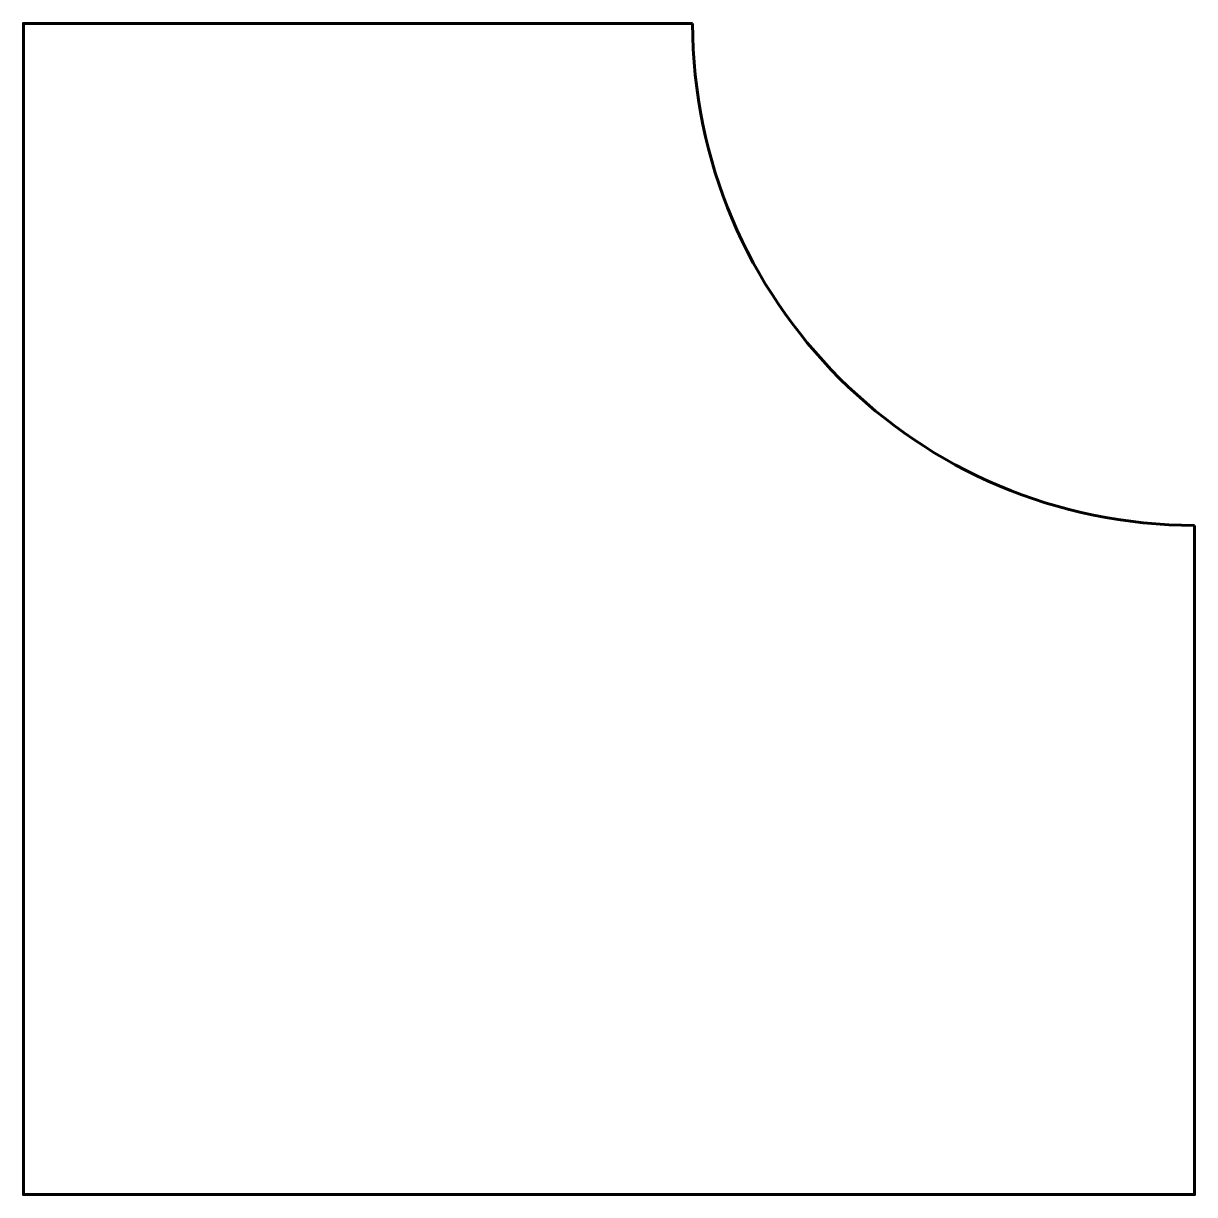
# Model space of a CAD drawing. Header units: millimetres. Extents: x 0 to 35, y 0 to 35.
import ezdxf

# ---------------------------------------------------------------- set-up
doc = ezdxf.new("R2010")
doc.units = ezdxf.units.MM
doc.linetypes.add('K5LT_BASIC', pattern=[0])

msp = doc.modelspace()

# ---------------------------------------------------------------- linework, layer by layer
at = {"color": 150, "linetype": 'K5LT_BASIC', "lineweight": 60, "true_color": 0x0080ff}
msp.add_lwpolyline([(20, 35), (0, 35), (0, 0), (35, 0), (35, 20)], dxfattribs=at)
msp.add_arc((35, 35), 15, 180, 270, dxfattribs=at)

doc.saveas('drawing.dxf')
